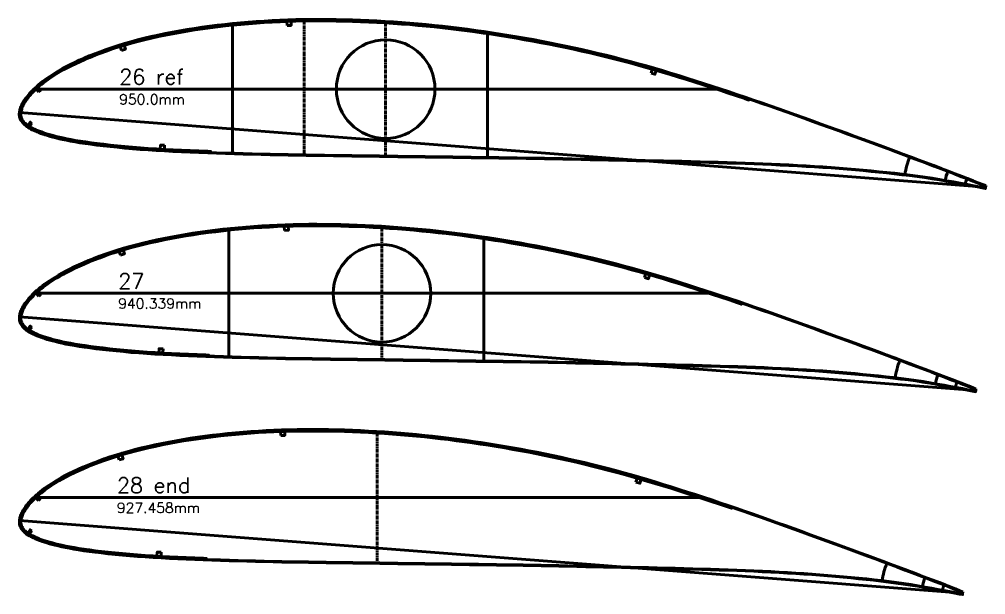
# Model space of a CAD drawing. Header units: metres. Extents: x -3 to 1074, y -15727 to -22.
# Drawn here: x -3 to 944, y -5795 to -5232 of the extents above; entities that cross this region are included whole.
import ezdxf
from ezdxf.enums import TextEntityAlignment as Align

# ---------------------------------------------------------------- set-up
doc = ezdxf.new("R2010")
doc.units = ezdxf.units.M
doc.linetypes.add('CENTER', pattern=[5.08, 3.175, -0.635, 0.635, -0.635])
for name, color, linetype, lineweight in [('FoilLayer', 7, 'Continuous', 50), ('StringerLayer', 7, 'Continuous', 50), ('SubLayer', 7, 'Continuous', 50), ('TextLayer', 7, 'Continuous', 50)]:
    doc.layers.add(name, color=color, linetype=linetype, lineweight=lineweight)
doc.styles.add('MSゴシック', font='romans')

msp = doc.modelspace()

# ---------------------------------------------------------------- linework, layer by layer
at = {"layer": 'FoilLayer'}
for points in [[(944.48, -5394.54), (941.65, -5393.39), (937.1, -5391.63), (932.18, -5389.68), (926.8, -5387.59), (920.94, -5385.35), (914.63, -5382.95), (907.96, -5380.39), (900.97, -5377.72), (893.78, -5374.98), (886.53, -5372.24), (879.21, -5369.54), (871.8, -5366.73), (864.29, -5363.89), (856.66, -5361.05), (848.9, -5358.18), (841.01, -5355.3), (832.97, -5352.35), (824.8, -5349.35), (816.54, -5346.34), (808.22, -5343.3), (799.87, -5340.25), (791.52, -5337.21), (783.17, -5334.18), (774.82, -5331.17), (766.48, -5328.17), (758.16, -5325.19), (749.86, -5322.23), (741.6, -5319.31), (733.36, -5316.41), (725.12, -5313.55), (716.9, -5310.71), (708.71, -5307.91), (700.53, -5305.14), (692.36, -5302.41), (684.2, -5299.71), (676.03, -5297.05), (667.87, -5294.42), (659.74, -5291.81), (651.65, -5289.25), (643.62, -5286.75), (635.64, -5284.31), (627.69, -5281.93), (619.76, -5279.61), (611.86, -5277.35), (603.96, -5275.14), (596.07, -5272.99), (588.19, -5270.9), (580.31, -5268.87), (572.43, -5266.9), (564.53, -5264.99), (556.62, -5263.13), (548.69, -5261.32), (540.75, -5259.56), (532.79, -5257.85), (524.83, -5256.2), (516.84, -5254.61), (508.84, -5253.06), (500.81, -5251.57), (492.76, -5250.12), (484.69, -5248.72), (476.61, -5247.37), (468.54, -5246.07), (460.46, -5244.82), (452.39, -5243.63), (444.32, -5242.49), (436.26, -5241.4), (428.2, -5240.37), (420.15, -5239.4), (412.1, -5238.48), (404.05, -5237.63), (396.01, -5236.82), (387.96, -5236.08), (379.92, -5235.4), (371.88, -5234.77), (363.83, -5234.21), (355.78, -5233.7), (347.73, -5233.24), (339.69, -5232.84), (331.65, -5232.51), (323.63, -5232.23), (315.62, -5232.01), (307.62, -5231.85), (299.64, -5231.74), (291.7, -5231.7), (283.8, -5231.71), (275.95, -5231.8), (268.15, -5231.96), (260.37, -5232.19), (252.61, -5232.5), (244.85, -5232.88), (237.11, -5233.33), (229.39, -5233.85), (221.69, -5234.44), (214.02, -5235.1), (206.39, -5235.83), (198.81, -5236.63), (191.27, -5237.5), (183.78, -5238.45), (176.35, -5239.47), (168.98, -5240.56), (161.67, -5241.73), (154.42, -5242.99), (147.21, -5244.32), (140.1, -5245.7), (133.11, -5247.14), (126.27, -5248.65), (119.56, -5250.23), (112.98, -5251.89), (106.53, -5253.63), (100.22, -5255.45), (94.04, -5257.34), (88.02, -5259.28), (82.16, -5261.29), (76.48, -5263.35), (70.99, -5265.45), (65.72, -5267.56), (60.69, -5269.68), (55.91, -5271.78), (51.41, -5273.87), (47.17, -5275.94), (43.2, -5277.98), (39.49, -5279.99), (36.03, -5281.95), (32.81, -5283.86), (29.82, -5285.72), (27.04, -5287.52), (24.47, -5289.27), (22.1, -5290.97), (19.9, -5292.63), (17.87, -5294.24), (15.98, -5295.8), (14.22, -5297.32), (12.59, -5298.8), (11.08, -5300.23), (9.68, -5301.62), (8.38, -5302.98), (7.18, -5304.31), (6.06, -5305.6), (5.02, -5306.86), (4.06, -5308.09), (3.17, -5309.3), (2.36, -5310.48), (1.59, -5311.63), (0.88, -5312.76), (0.25, -5313.87), (-0.31, -5314.97), (-0.83, -5316.04), (-1.3, -5317.1), (-1.71, -5318.14), (-2.04, -5319.17), (-2.32, -5320.19), (-2.54, -5321.19), (-2.72, -5322.17), (-2.83, -5323.14), (-2.89, -5324.1), (-2.89, -5325.07), (-2.81, -5326.05), (-2.63, -5327.03), (-2.38, -5328.02), (-2.04, -5328.99), (-1.61, -5329.96), (-1.1, -5330.91), (-0.51, -5331.83), (0.17, -5332.73), (0.93, -5333.61), (1.77, -5334.47), (2.68, -5335.3), (3.66, -5336.11), (4.72, -5336.9), (5.86, -5337.66), (7.08, -5338.4), (8.39, -5339.12), (9.78, -5339.83), (11.26, -5340.54), (12.84, -5341.24), (14.51, -5341.95), (16.3, -5342.66), (18.2, -5343.38), (20.24, -5344.11), (22.42, -5344.83), (24.77, -5345.55), (27.29, -5346.28), (30.02, -5347.03), (32.96, -5347.79), (36.14, -5348.57), (39.57, -5349.35), (43.3, -5350.14), (47.35, -5350.92), (51.75, -5351.69), (56.53, -5352.47), (61.69, -5353.26), (67.25, -5354.05), (73.18, -5354.83), (79.49, -5355.58), (86.17, -5356.31), (93.19, -5357.01), (100.49, -5357.71), (107.99, -5358.38), (115.65, -5359.01), (123.44, -5359.58), (131.37, -5360.08), (139.47, -5360.54), (147.71, -5360.97), (156.08, -5361.37), (164.55, -5361.74), (173.13, -5362.09), (181.79, -5362.42), (190.49, -5362.75), (199.2, -5363.06), (207.91, -5363.35), (216.63, -5363.6), (225.4, -5363.83), (234.21, -5364.05), (243.04, -5364.26), (251.85, -5364.46), (260.66, -5364.64), (269.49, -5364.79), (278.35, -5364.92), (287.26, -5365.04), (296.19, -5365.18), (305.13, -5365.32), (314.09, -5365.45), (323.07, -5365.57), (332.07, -5365.69), (341.08, -5365.81), (350.09, -5365.94), (359.1, -5366.07), (368.11, -5366.2), (377.11, -5366.33), (386.12, -5366.45), (395.13, -5366.57), (404.13, -5366.69), (413.14, -5366.81), (422.16, -5366.94), (431.17, -5367.07), (440.17, -5367.19), (449.18, -5367.31), (458.19, -5367.42), (467.18, -5367.54), (476.17, -5367.66), (485.15, -5367.79), (494.12, -5367.93), (503.1, -5368.08), (512.06, -5368.23), (521.01, -5368.39), (529.95, -5368.56), (538.9, -5368.74), (547.87, -5368.94), (556.85, -5369.14), (565.84, -5369.34), (574.83, -5369.53), (583.82, -5369.72), (592.81, -5369.92), (601.79, -5370.12), (610.77, -5370.33), (619.76, -5370.54), (628.73, -5370.75), (637.68, -5370.96), (646.61, -5371.17), (655.52, -5371.4), (664.44, -5371.65), (673.36, -5371.91), (682.28, -5372.16), (691.15, -5372.42), (699.95, -5372.69), (708.69, -5372.98), (717.4, -5373.29), (726.07, -5373.62), (734.65, -5373.96), (743.14, -5374.34), (751.58, -5374.77), (760.01, -5375.24), (768.4, -5375.72), (776.72, -5376.2), (784.88, -5376.68), (792.87, -5377.24), (800.84, -5377.89), (808.81, -5378.54), (816.7, -5379.17), (824.47, -5379.86), (832.22, -5380.63), (839.94, -5381.4), (847.58, -5382.12), (855.11, -5382.9), (862.59, -5383.8), (870.13, -5384.77), (877.63, -5385.73), (884.92, -5386.7), (892.07, -5387.81), (899.17, -5388.99), (906.14, -5390.18), (912.88, -5391.35), (919.29, -5392.52), (925.35, -5393.67), (931.04, -5394.74), (936.32, -5395.77), (941.19, -5396.75), (944.2, -5397.38)], [(944.31, -5394.96), (941.49, -5393.81), (936.94, -5392.05), (932.02, -5390.1), (926.64, -5388.01), (920.78, -5385.77), (914.47, -5383.37), (907.8, -5380.81), (900.81, -5378.14), (893.63, -5375.4), (886.37, -5372.66), (879.05, -5369.96), (871.64, -5367.16), (864.13, -5364.31), (856.5, -5361.47), (848.74, -5358.6), (840.85, -5355.72), (832.81, -5352.77), (824.64, -5349.78), (816.38, -5346.76), (808.06, -5343.72), (799.72, -5340.68), (791.37, -5337.63), (783.02, -5334.61), (774.67, -5331.59), (766.33, -5328.6), (758.01, -5325.61), (749.71, -5322.65), (741.45, -5319.73), (733.21, -5316.84), (724.97, -5313.97), (716.76, -5311.14), (712.69, -5309.75), (712.35, -5310.74), (708.23, -5309.33), (700.05, -5306.56), (691.89, -5303.83), (683.73, -5301.14), (675.57, -5298.48), (667.42, -5295.84), (659.28, -5293.24), (651.2, -5290.68), (643.18, -5288.18), (635.2, -5285.74), (627.27, -5283.37), (619.35, -5281.05), (611.45, -5278.79), (603.56, -5276.59), (595.68, -5274.44), (587.81, -5272.36), (579.95, -5270.33), (572.07, -5268.36), (564.19, -5266.45), (556.29, -5264.59), (548.37, -5262.78), (540.43, -5261.03), (532.49, -5259.32), (524.53, -5257.67), (516.56, -5256.08), (508.57, -5254.54), (500.55, -5253.05), (492.5, -5251.6), (484.44, -5250.2), (476.38, -5248.85), (468.31, -5247.55), (460.24, -5246.31), (452.18, -5245.11), (444.12, -5243.97), (436.07, -5242.89), (428.02, -5241.86), (419.98, -5240.89), (411.94, -5239.98), (403.9, -5239.12), (395.87, -5238.32), (387.84, -5237.58), (379.81, -5236.89), (371.78, -5236.27), (363.74, -5235.7), (355.69, -5235.19), (347.66, -5234.74), (339.62, -5234.34), (331.6, -5234), (323.59, -5233.73), (315.59, -5233.51), (307.6, -5233.35), (299.63, -5233.24), (291.7, -5233.2), (283.82, -5233.21), (275.98, -5233.3), (268.2, -5233.45), (260.43, -5233.69), (252.68, -5234), (244.93, -5234.38), (237.21, -5234.83), (229.5, -5235.35), (221.82, -5235.94), (214.17, -5236.59), (206.55, -5237.32), (198.98, -5238.12), (191.46, -5238.99), (183.99, -5239.94), (176.57, -5240.95), (169.21, -5242.04), (161.93, -5243.21), (154.69, -5244.47), (147.5, -5245.79), (140.4, -5247.17), (133.44, -5248.61), (126.61, -5250.11), (119.92, -5251.69), (113.37, -5253.34), (106.95, -5255.07), (100.66, -5256.88), (94.5, -5258.76), (88.5, -5260.7), (82.67, -5262.7), (77.01, -5264.75), (71.55, -5266.84), (66.3, -5268.94), (61.29, -5271.05), (56.54, -5273.14), (52.06, -5275.22), (47.86, -5277.27), (43.92, -5279.3), (40.23, -5281.29), (36.79, -5283.24), (33.6, -5285.14), (30.63, -5286.97), (27.89, -5288.76), (25.35, -5290.49), (23, -5292.17), (20.83, -5293.8), (18.82, -5295.39), (16.96, -5296.94), (15.23, -5298.43), (13.63, -5299.89), (12.14, -5301.29), (10.76, -5302.66), (9.49, -5303.99), (8.31, -5305.29), (7.22, -5306.55), (6.2, -5307.78), (5.27, -5308.98), (4.41, -5310.15), (3.61, -5311.31), (2.86, -5312.43), (2.19, -5313.5), (1.59, -5314.55), (1.04, -5315.62), (0.54, -5316.66), (0.09, -5317.64), (-0.28, -5318.6), (-0.59, -5319.56), (-0.85, -5320.52), (-1.07, -5321.45), (-1.23, -5322.35), (-1.34, -5323.26), (-1.39, -5324.09), (-1.4, -5324.94), (-1.33, -5325.79), (-1.18, -5326.65), (-0.96, -5327.52), (-0.66, -5328.39), (-0.29, -5329.25), (0.16, -5330.09), (0.69, -5330.93), (1.31, -5331.75), (2.01, -5332.56), (2.78, -5333.36), (3.63, -5334.14), (4.55, -5334.91), (5.55, -5335.65), (6.64, -5336.38), (7.81, -5337.09), (9.07, -5337.79), (10.43, -5338.48), (11.88, -5339.17), (13.42, -5339.86), (15.07, -5340.56), (16.83, -5341.26), (18.7, -5341.97), (20.71, -5342.68), (22.86, -5343.39), (25.18, -5344.11), (27.69, -5344.83), (30.39, -5345.57), (33.31, -5346.33), (36.47, -5347.1), (39.88, -5347.88), (43.59, -5348.66), (47.61, -5349.44), (51.99, -5350.21), (56.75, -5350.99), (61.91, -5351.78), (67.44, -5352.56), (73.36, -5353.34), (79.65, -5354.09), (86.32, -5354.81), (93.33, -5355.52), (100.62, -5356.21), (108.12, -5356.88), (115.76, -5357.51), (123.53, -5358.08), (131.45, -5358.59), (139.54, -5359.05), (147.79, -5359.47), (156.14, -5359.88), (164.61, -5360.24), (173.19, -5360.59), (181.85, -5360.93), (184.75, -5361.03), (184.71, -5362.08), (190.51, -5362.3), (199.22, -5362.61), (207.92, -5362.9), (216.64, -5363.15), (225.41, -5363.38), (234.22, -5363.6), (243.05, -5363.81), (251.86, -5364.01), (260.67, -5364.19), (269.49, -5364.34), (278.36, -5364.47), (287.27, -5364.6), (296.19, -5364.73), (305.14, -5364.87), (314.1, -5365), (323.08, -5365.12), (332.08, -5365.24), (341.09, -5365.36), (350.09, -5365.49), (359.11, -5365.62), (368.12, -5365.75), (377.12, -5365.88), (386.12, -5366), (395.13, -5366.12), (404.14, -5366.24), (413.15, -5366.36), (422.16, -5366.49), (431.17, -5366.62), (440.18, -5366.74), (449.18, -5366.86), (458.19, -5366.97), (467.19, -5367.09), (476.17, -5367.21), (485.15, -5367.34), (494.13, -5367.48), (503.1, -5367.63), (512.07, -5367.78), (521.02, -5367.94), (529.96, -5368.11), (538.91, -5368.29), (547.88, -5368.49), (556.86, -5368.69), (565.85, -5368.89), (574.84, -5369.08), (583.83, -5369.27), (592.82, -5369.47), (601.8, -5369.67), (610.78, -5369.88), (619.77, -5370.09), (628.74, -5370.3), (637.69, -5370.51), (646.62, -5370.72), (655.53, -5370.95), (664.45, -5371.2), (673.38, -5371.46), (682.29, -5371.71), (691.16, -5371.97), (699.97, -5372.24), (708.71, -5372.53), (717.42, -5372.84), (726.08, -5373.17), (734.67, -5373.51), (743.16, -5373.89), (751.6, -5374.32), (760.03, -5374.79), (768.43, -5375.27), (776.75, -5375.75), (784.91, -5376.23), (792.91, -5376.79), (800.88, -5377.44), (808.85, -5378.09), (816.74, -5378.72), (824.52, -5379.41), (832.26, -5380.18), (839.98, -5380.95), (847.63, -5381.68), (855.16, -5382.45), (862.65, -5383.35), (870.19, -5384.32), (877.69, -5385.28), (884.99, -5386.26), (892.14, -5387.36), (899.25, -5388.54), (906.22, -5389.74), (912.96, -5390.91), (919.37, -5392.08), (925.44, -5393.23), (931.13, -5394.3), (936.41, -5395.33), (941.28, -5396.31), (944.29, -5396.94)], [(934.88, -5593.58), (932.07, -5592.44), (927.57, -5590.7), (922.7, -5588.77), (917.38, -5586.7), (911.57, -5584.48), (905.33, -5582.1), (898.72, -5579.57), (891.81, -5576.93), (884.7, -5574.22), (877.51, -5571.51), (870.27, -5568.83), (862.93, -5566.06), (855.5, -5563.24), (847.94, -5560.43), (840.26, -5557.59), (832.46, -5554.73), (824.5, -5551.81), (816.41, -5548.85), (808.23, -5545.86), (800, -5542.86), (791.74, -5539.84), (783.47, -5536.83), (775.21, -5533.84), (766.94, -5530.85), (758.69, -5527.89), (750.45, -5524.93), (742.24, -5522), (734.06, -5519.11), (725.9, -5516.25), (717.75, -5513.41), (709.61, -5510.6), (701.5, -5507.83), (693.4, -5505.09), (685.32, -5502.39), (677.24, -5499.72), (669.16, -5497.08), (661.08, -5494.47), (653.03, -5491.89), (645.02, -5489.36), (637.07, -5486.88), (629.17, -5484.46), (621.3, -5482.11), (613.46, -5479.81), (605.63, -5477.58), (597.81, -5475.39), (590, -5473.27), (582.2, -5471.2), (574.41, -5469.19), (566.61, -5467.24), (558.79, -5465.34), (550.96, -5463.5), (543.11, -5461.71), (535.25, -5459.97), (527.37, -5458.28), (519.49, -5456.65), (511.59, -5455.07), (503.66, -5453.54), (495.72, -5452.06), (487.75, -5450.63), (479.76, -5449.25), (471.77, -5447.91), (463.77, -5446.62), (455.78, -5445.38), (447.79, -5444.2), (439.8, -5443.07), (431.82, -5442), (423.85, -5440.98), (415.88, -5440.02), (407.91, -5439.11), (399.94, -5438.26), (391.98, -5437.47), (384.02, -5436.73), (376.06, -5436.05), (368.1, -5435.44), (360.13, -5434.88), (352.16, -5434.37), (344.19, -5433.92), (336.23, -5433.53), (328.28, -5433.19), (320.34, -5432.92), (312.41, -5432.7), (304.49, -5432.54), (296.59, -5432.44), (288.73, -5432.39), (280.91, -5432.41), (273.15, -5432.49), (265.42, -5432.65), (257.73, -5432.88), (250.04, -5433.19), (242.36, -5433.57), (234.69, -5434.01), (227.05, -5434.52), (219.43, -5435.11), (211.85, -5435.76), (204.3, -5436.48), (196.79, -5437.28), (189.33, -5438.14), (181.91, -5439.08), (174.56, -5440.08), (167.26, -5441.17), (160.03, -5442.33), (152.85, -5443.57), (145.72, -5444.88), (138.68, -5446.25), (131.76, -5447.68), (124.98, -5449.17), (118.34, -5450.74), (111.83, -5452.38), (105.45, -5454.1), (99.2, -5455.9), (93.09, -5457.77), (87.12, -5459.7), (81.32, -5461.69), (75.7, -5463.72), (70.27, -5465.8), (65.05, -5467.89), (60.07, -5469.98), (55.34, -5472.07), (50.88, -5474.13), (46.69, -5476.18), (42.76, -5478.2), (39.09, -5480.19), (35.66, -5482.13), (32.47, -5484.03), (29.51, -5485.86), (26.77, -5487.64), (24.23, -5489.38), (21.87, -5491.06), (19.7, -5492.7), (17.68, -5494.3), (15.81, -5495.85), (14.08, -5497.35), (12.47, -5498.81), (10.97, -5500.23), (9.58, -5501.61), (8.3, -5502.95), (7.1, -5504.26), (6, -5505.54), (4.97, -5506.79), (4.02, -5508.01), (3.14, -5509.21), (2.33, -5510.38), (1.58, -5511.51), (0.88, -5512.63), (0.25, -5513.73), (-0.31, -5514.82), (-0.82, -5515.88), (-1.29, -5516.92), (-1.69, -5517.95), (-2.02, -5518.98), (-2.29, -5519.98), (-2.52, -5520.97), (-2.69, -5521.95), (-2.8, -5522.9), (-2.86, -5523.85), (-2.86, -5524.81), (-2.78, -5525.79), (-2.61, -5526.76), (-2.35, -5527.73), (-2.01, -5528.7), (-1.6, -5529.65), (-1.09, -5530.59), (-0.5, -5531.51), (0.17, -5532.4), (0.92, -5533.27), (1.75, -5534.12), (2.65, -5534.94), (3.62, -5535.74), (4.67, -5536.52), (5.8, -5537.28), (7.01, -5538.01), (8.31, -5538.73), (9.68, -5539.43), (11.15, -5540.13), (12.71, -5540.82), (14.37, -5541.52), (16.13, -5542.23), (18.02, -5542.94), (20.03, -5543.66), (22.19, -5544.37), (24.52, -5545.09), (27.02, -5545.81), (29.71, -5546.55), (32.62, -5547.3), (35.77, -5548.07), (39.17, -5548.85), (42.86, -5549.63), (46.87, -5550.4), (51.22, -5551.16), (55.95, -5551.94), (61.07, -5552.72), (66.56, -5553.5), (72.44, -5554.27), (78.68, -5555.01), (85.29, -5555.73), (92.24, -5556.43), (99.47, -5557.12), (106.9, -5557.78), (114.48, -5558.41), (122.18, -5558.97), (130.03, -5559.47), (138.05, -5559.93), (146.21, -5560.35), (154.49, -5560.75), (162.88, -5561.12), (171.37, -5561.46), (179.94, -5561.79), (188.56, -5562.11), (197.18, -5562.42), (205.79, -5562.7), (214.43, -5562.95), (223.11, -5563.18), (231.83, -5563.4), (240.56, -5563.61), (249.29, -5563.8), (258.01, -5563.98), (266.75, -5564.13), (275.52, -5564.26), (284.34, -5564.38), (293.18, -5564.51), (302.03, -5564.65), (310.9, -5564.78), (319.79, -5564.9), (328.69, -5565.02), (337.61, -5565.14), (346.53, -5565.27), (355.45, -5565.4), (364.37, -5565.53), (373.28, -5565.66), (382.19, -5565.78), (391.11, -5565.89), (400.02, -5566.01), (408.94, -5566.13), (417.86, -5566.26), (426.78, -5566.39), (435.7, -5566.51), (444.61, -5566.62), (453.53, -5566.74), (462.43, -5566.85), (471.32, -5566.97), (480.21, -5567.1), (489.1, -5567.24), (497.98, -5567.38), (506.85, -5567.53), (515.71, -5567.69), (524.56, -5567.86), (533.42, -5568.04), (542.29, -5568.24), (551.19, -5568.44), (560.09, -5568.63), (568.99, -5568.82), (577.89, -5569.01), (586.78, -5569.21), (595.67, -5569.41), (604.56, -5569.62), (613.45, -5569.83), (622.33, -5570.03), (631.19, -5570.23), (640.03, -5570.45), (648.86, -5570.68), (657.68, -5570.92), (666.52, -5571.17), (675.34, -5571.43), (684.12, -5571.68), (692.83, -5571.95), (701.49, -5572.23), (710.1, -5572.55), (718.68, -5572.87), (727.18, -5573.21), (735.58, -5573.58), (743.94, -5574.01), (752.28, -5574.47), (760.59, -5574.95), (768.82, -5575.42), (776.9, -5575.9), (784.81, -5576.45), (792.7, -5577.1), (800.59, -5577.74), (808.39, -5578.37), (816.09, -5579.05), (823.75, -5579.81), (831.4, -5580.57), (838.96, -5581.29), (846.41, -5582.05), (853.82, -5582.94), (861.28, -5583.9), (868.7, -5584.86), (875.93, -5585.82), (883, -5586.92), (890.03, -5588.08), (896.93, -5589.27), (903.6, -5590.42), (909.94, -5591.58), (915.94, -5592.72), (921.57, -5593.78), (926.8, -5594.8), (931.62, -5595.76), (934.59, -5596.39)], [(934.71, -5594), (931.91, -5592.86), (927.41, -5591.11), (922.54, -5589.19), (917.22, -5587.12), (911.41, -5584.9), (905.17, -5582.52), (898.56, -5579.99), (891.65, -5577.35), (884.54, -5574.64), (877.35, -5571.93), (870.11, -5569.25), (862.77, -5566.48), (855.34, -5563.66), (847.79, -5560.85), (840.11, -5558.01), (832.3, -5555.16), (824.34, -5552.24), (816.26, -5549.28), (808.08, -5546.29), (799.84, -5543.28), (791.58, -5540.27), (783.32, -5537.26), (775.05, -5534.26), (766.79, -5531.28), (758.54, -5528.31), (750.3, -5525.36), (742.09, -5522.43), (733.91, -5519.53), (725.75, -5516.67), (717.6, -5513.84), (709.47, -5511.03), (705.44, -5509.65), (705.1, -5510.65), (701.02, -5509.25), (692.93, -5506.51), (684.85, -5503.81), (676.77, -5501.14), (668.7, -5498.51), (660.62, -5495.9), (652.57, -5493.32), (644.57, -5490.79), (636.63, -5488.32), (628.74, -5485.9), (620.88, -5483.55), (613.05, -5481.26), (605.23, -5479.02), (597.42, -5476.84), (589.62, -5474.72), (581.83, -5472.65), (574.04, -5470.65), (566.25, -5468.7), (558.45, -5466.8), (550.62, -5464.96), (542.79, -5463.18), (534.93, -5461.44), (527.07, -5459.75), (519.19, -5458.12), (511.3, -5456.54), (503.39, -5455.02), (495.45, -5453.54), (487.49, -5452.11), (479.51, -5450.73), (471.53, -5449.39), (463.54, -5448.1), (455.56, -5446.87), (447.58, -5445.69), (439.6, -5444.56), (431.63, -5443.49), (423.67, -5442.47), (415.71, -5441.51), (407.75, -5440.6), (399.79, -5439.75), (391.84, -5438.96), (383.89, -5438.23), (375.94, -5437.55), (367.99, -5436.93), (360.04, -5436.37), (352.08, -5435.87), (344.12, -5435.42), (336.17, -5435.03), (328.23, -5434.69), (320.3, -5434.41), (312.38, -5434.2), (304.47, -5434.04), (296.58, -5433.94), (288.73, -5433.89), (280.93, -5433.91), (273.18, -5433.99), (265.47, -5434.15), (257.79, -5434.38), (250.11, -5434.69), (242.44, -5435.06), (234.79, -5435.51), (227.17, -5436.02), (219.56, -5436.6), (211.99, -5437.25), (204.45, -5437.97), (196.96, -5438.77), (189.51, -5439.63), (182.12, -5440.56), (174.78, -5441.57), (167.5, -5442.65), (160.28, -5443.8), (153.12, -5445.05), (146, -5446.36), (138.98, -5447.72), (132.08, -5449.14), (125.33, -5450.63), (118.71, -5452.19), (112.22, -5453.83), (105.87, -5455.55), (99.64, -5457.34), (93.55, -5459.2), (87.61, -5461.12), (81.83, -5463.1), (76.24, -5465.12), (70.83, -5467.19), (65.63, -5469.27), (60.68, -5471.36), (55.97, -5473.43), (51.54, -5475.48), (47.38, -5477.52), (43.48, -5479.52), (39.83, -5481.5), (36.43, -5483.42), (33.26, -5485.3), (30.33, -5487.12), (27.61, -5488.88), (25.1, -5490.59), (22.78, -5492.26), (20.63, -5493.88), (18.64, -5495.45), (16.8, -5496.98), (15.08, -5498.46), (13.5, -5499.9), (12.03, -5501.29), (10.67, -5502.64), (9.41, -5503.96), (8.24, -5505.24), (7.16, -5506.5), (6.15, -5507.71), (5.23, -5508.9), (4.37, -5510.06), (3.58, -5511.2), (2.85, -5512.31), (2.18, -5513.37), (1.58, -5514.41), (1.04, -5515.46), (0.55, -5516.5), (0.11, -5517.47), (-0.26, -5518.41), (-0.57, -5519.37), (-0.83, -5520.32), (-1.04, -5521.23), (-1.2, -5522.13), (-1.31, -5523.02), (-1.36, -5523.85), (-1.37, -5524.69), (-1.3, -5525.53), (-1.15, -5526.38), (-0.93, -5527.24), (-0.64, -5528.09), (-0.27, -5528.94), (0.17, -5529.78), (0.69, -5530.6), (1.31, -5531.42), (2, -5532.22), (2.76, -5533.01), (3.6, -5533.78), (4.52, -5534.54), (5.51, -5535.28), (6.58, -5536), (7.74, -5536.7), (8.99, -5537.39), (10.33, -5538.07), (11.76, -5538.76), (13.29, -5539.44), (14.92, -5540.13), (16.66, -5540.83), (18.52, -5541.53), (20.5, -5542.23), (22.63, -5542.94), (24.93, -5543.65), (27.41, -5544.36), (30.09, -5545.1), (32.98, -5545.85), (36.1, -5546.61), (39.48, -5547.38), (43.15, -5548.15), (47.13, -5548.92), (51.46, -5549.68), (56.18, -5550.45), (61.28, -5551.23), (66.76, -5552.01), (72.61, -5552.78), (78.85, -5553.52), (85.45, -5554.24), (92.38, -5554.94), (99.6, -5555.63), (107.02, -5556.29), (114.59, -5556.91), (122.28, -5557.47), (130.12, -5557.98), (138.13, -5558.43), (146.28, -5558.85), (154.56, -5559.25), (162.94, -5559.62), (171.43, -5559.96), (180, -5560.29), (182.87, -5560.4), (182.84, -5561.45), (188.57, -5561.66), (197.19, -5561.97), (205.8, -5562.25), (214.44, -5562.5), (223.12, -5562.73), (231.84, -5562.95), (240.57, -5563.16), (249.3, -5563.35), (258.02, -5563.53), (266.75, -5563.68), (275.53, -5563.81), (284.35, -5563.93), (293.18, -5564.06), (302.04, -5564.2), (310.9, -5564.33), (319.79, -5564.45), (328.7, -5564.57), (337.62, -5564.69), (346.53, -5564.82), (355.45, -5564.95), (364.37, -5565.08), (373.28, -5565.21), (382.19, -5565.33), (391.11, -5565.44), (400.03, -5565.56), (408.95, -5565.68), (417.87, -5565.81), (426.79, -5565.94), (435.7, -5566.06), (444.62, -5566.17), (453.53, -5566.29), (462.44, -5566.4), (471.33, -5566.52), (480.22, -5566.65), (489.1, -5566.79), (497.99, -5566.93), (506.86, -5567.08), (515.72, -5567.24), (524.57, -5567.41), (533.43, -5567.59), (542.3, -5567.79), (551.2, -5567.99), (560.1, -5568.18), (569, -5568.37), (577.9, -5568.56), (586.79, -5568.76), (595.68, -5568.96), (604.57, -5569.17), (613.46, -5569.38), (622.34, -5569.58), (631.2, -5569.78), (640.04, -5570), (648.87, -5570.23), (657.69, -5570.47), (666.53, -5570.72), (675.35, -5570.98), (684.13, -5571.23), (692.85, -5571.5), (701.5, -5571.78), (710.12, -5572.1), (718.7, -5572.42), (727.2, -5572.76), (735.6, -5573.14), (743.96, -5573.56), (752.3, -5574.02), (760.61, -5574.5), (768.85, -5574.97), (776.93, -5575.45), (784.84, -5576.01), (792.73, -5576.65), (800.62, -5577.3), (808.43, -5577.92), (816.13, -5578.6), (823.8, -5579.36), (831.44, -5580.13), (839.01, -5580.84), (846.46, -5581.61), (853.88, -5582.5), (861.34, -5583.46), (868.76, -5584.41), (875.99, -5585.38), (883.07, -5586.47), (890.1, -5587.64), (897, -5588.82), (903.68, -5589.98), (910.02, -5591.14), (916.03, -5592.27), (921.66, -5593.34), (926.89, -5594.36), (931.71, -5595.32), (934.69, -5595.95)], [(922.07, -5792.3), (919.3, -5791.17), (914.87, -5789.45), (910.06, -5787.55), (904.81, -5785.51), (899.09, -5783.33), (892.93, -5780.98), (886.41, -5778.48), (879.59, -5775.88), (872.58, -5773.2), (865.49, -5770.53), (858.35, -5767.89), (851.11, -5765.15), (843.78, -5762.37), (836.33, -5759.6), (828.75, -5756.8), (821.05, -5753.98), (813.2, -5751.1), (805.23, -5748.18), (797.16, -5745.24), (789.04, -5742.27), (780.89, -5739.3), (772.74, -5736.33), (764.59, -5733.37), (756.44, -5730.43), (748.29, -5727.5), (740.17, -5724.59), (732.07, -5721.7), (724, -5718.85), (715.95, -5716.02), (707.91, -5713.23), (699.89, -5710.46), (691.89, -5707.72), (683.9, -5705.02), (675.93, -5702.35), (667.96, -5699.72), (659.99, -5697.12), (652.03, -5694.55), (644.08, -5692.01), (636.18, -5689.51), (628.35, -5687.06), (620.55, -5684.68), (612.79, -5682.35), (605.06, -5680.09), (597.34, -5677.88), (589.62, -5675.73), (581.92, -5673.63), (574.23, -5671.59), (566.54, -5669.61), (558.84, -5667.69), (551.14, -5665.82), (543.41, -5664), (535.67, -5662.24), (527.92, -5660.52), (520.15, -5658.85), (512.37, -5657.24), (504.58, -5655.68), (496.77, -5654.18), (488.93, -5652.72), (481.06, -5651.31), (473.19, -5649.94), (465.3, -5648.62), (457.42, -5647.35), (449.53, -5646.13), (441.65, -5644.97), (433.78, -5643.85), (425.91, -5642.79), (418.04, -5641.79), (410.18, -5640.84), (402.32, -5639.94), (394.46, -5639.11), (386.61, -5638.32), (378.76, -5637.6), (370.91, -5636.93), (363.06, -5636.32), (355.2, -5635.77), (347.34, -5635.27), (339.48, -5634.83), (331.63, -5634.44), (323.78, -5634.11), (315.95, -5633.83), (308.13, -5633.62), (300.32, -5633.46), (292.53, -5633.36), (284.77, -5633.32), (277.07, -5633.33), (269.41, -5633.42), (261.79, -5633.57), (254.2, -5633.8), (246.61, -5634.1), (239.04, -5634.48), (231.48, -5634.91), (223.94, -5635.42), (216.43, -5636), (208.95, -5636.64), (201.5, -5637.35), (194.09, -5638.13), (186.73, -5638.99), (179.42, -5639.91), (172.16, -5640.9), (164.97, -5641.97), (157.83, -5643.12), (150.75, -5644.34), (143.72, -5645.64), (136.78, -5646.99), (129.96, -5648.4), (123.27, -5649.87), (116.72, -5651.41), (110.3, -5653.03), (104.01, -5654.73), (97.84, -5656.51), (91.81, -5658.35), (85.93, -5660.25), (80.21, -5662.21), (74.66, -5664.22), (69.31, -5666.27), (64.16, -5668.33), (59.25, -5670.39), (54.59, -5672.45), (50.19, -5674.49), (46.05, -5676.51), (42.18, -5678.5), (38.55, -5680.46), (35.17, -5682.38), (32.03, -5684.24), (29.11, -5686.06), (26.4, -5687.81), (23.89, -5689.52), (21.57, -5691.18), (19.43, -5692.8), (17.44, -5694.38), (15.6, -5695.9), (13.88, -5697.39), (12.29, -5698.83), (10.82, -5700.22), (9.45, -5701.59), (8.18, -5702.91), (7.01, -5704.21), (5.92, -5705.47), (4.9, -5706.7), (3.96, -5707.9), (3.1, -5709.08), (2.3, -5710.23), (1.55, -5711.36), (0.86, -5712.45), (0.24, -5713.54), (-0.3, -5714.61), (-0.81, -5715.66), (-1.27, -5716.69), (-1.67, -5717.71), (-1.99, -5718.72), (-2.26, -5719.71), (-2.48, -5720.69), (-2.65, -5721.65), (-2.77, -5722.59), (-2.83, -5723.53), (-2.82, -5724.47), (-2.74, -5725.43), (-2.57, -5726.39), (-2.32, -5727.35), (-1.99, -5728.3), (-1.57, -5729.25), (-1.08, -5730.17), (-0.5, -5731.08), (0.17, -5731.96), (0.91, -5732.81), (1.73, -5733.65), (2.61, -5734.46), (3.57, -5735.26), (4.61, -5736.02), (5.72, -5736.77), (6.92, -5737.49), (8.19, -5738.2), (9.55, -5738.89), (11, -5739.58), (12.53, -5740.26), (14.17, -5740.96), (15.91, -5741.65), (17.77, -5742.36), (19.76, -5743.06), (21.89, -5743.76), (24.18, -5744.47), (26.65, -5745.18), (29.3, -5745.91), (32.17, -5746.65), (35.28, -5747.41), (38.64, -5748.18), (42.28, -5748.95), (46.23, -5749.71), (50.52, -5750.46), (55.19, -5751.22), (60.23, -5752), (65.65, -5752.77), (71.44, -5753.53), (77.61, -5754.26), (84.13, -5754.97), (90.98, -5755.66), (98.1, -5756.34), (105.43, -5756.99), (112.91, -5757.61), (120.51, -5758.16), (128.25, -5758.66), (136.16, -5759.11), (144.21, -5759.53), (152.37, -5759.92), (160.65, -5760.28), (169.02, -5760.62), (177.48, -5760.94), (185.97, -5761.26), (194.47, -5761.57), (202.97, -5761.84), (211.49, -5762.09), (220.05, -5762.32), (228.65, -5762.53), (237.27, -5762.74), (245.88, -5762.93), (254.48, -5763.1), (263.09, -5763.25), (271.75, -5763.38), (280.44, -5763.5), (289.16, -5763.63), (297.89, -5763.77), (306.64, -5763.89), (315.4, -5764.01), (324.19, -5764.13), (332.99, -5764.25), (341.78, -5764.37), (350.58, -5764.5), (359.38, -5764.63), (368.17, -5764.76), (376.95, -5764.87), (385.75, -5764.99), (394.54, -5765.1), (403.34, -5765.23), (412.14, -5765.35), (420.94, -5765.48), (429.73, -5765.6), (438.52, -5765.71), (447.31, -5765.82), (456.1, -5765.94), (464.87, -5766.05), (473.63, -5766.18), (482.4, -5766.32), (491.16, -5766.46), (499.91, -5766.61), (508.65, -5766.76), (517.38, -5766.93), (526.11, -5767.11), (534.87, -5767.3), (543.64, -5767.5), (552.41, -5767.69), (561.19, -5767.88), (569.97, -5768.07), (578.74, -5768.26), (587.51, -5768.46), (596.28, -5768.66), (605.05, -5768.87), (613.81, -5769.07), (622.55, -5769.27), (631.26, -5769.48), (639.97, -5769.71), (648.67, -5769.95), (657.39, -5770.2), (666.09, -5770.45), (674.75, -5770.7), (683.34, -5770.96), (691.88, -5771.24), (700.38, -5771.55), (708.84, -5771.87), (717.21, -5772.21), (725.5, -5772.58), (733.75, -5772.99), (741.97, -5773.45), (750.17, -5773.93), (758.29, -5774.39), (766.25, -5774.86), (774.06, -5775.41), (781.84, -5776.04), (789.62, -5776.68), (797.32, -5777.29), (804.91, -5777.96), (812.47, -5778.72), (820.01, -5779.47), (827.47, -5780.18), (834.82, -5780.93), (842.13, -5781.81), (849.48, -5782.75), (856.8, -5783.69), (863.93, -5784.64), (870.9, -5785.72), (877.84, -5786.88), (884.64, -5788.04), (891.22, -5789.19), (897.48, -5790.32), (903.4, -5791.45), (908.95, -5792.49), (914.11, -5793.5), (918.85, -5794.45), (921.79, -5795.07)], [(921.9, -5792.72), (919.14, -5791.59), (914.7, -5789.87), (909.9, -5787.97), (904.65, -5785.93), (898.93, -5783.75), (892.77, -5781.4), (886.25, -5778.9), (879.43, -5776.3), (872.42, -5773.62), (865.33, -5770.95), (858.19, -5768.31), (850.95, -5765.57), (843.62, -5762.79), (836.17, -5760.02), (828.6, -5757.22), (820.9, -5754.41), (813.05, -5751.53), (805.07, -5748.61), (797.01, -5745.66), (788.89, -5742.69), (780.74, -5739.72), (772.58, -5736.75), (764.43, -5733.8), (756.29, -5730.85), (748.14, -5727.93), (740.02, -5725.02), (731.92, -5722.13), (723.85, -5719.27), (715.81, -5716.45), (707.77, -5713.65), (699.75, -5710.88), (695.78, -5709.53), (695.44, -5710.52), (691.41, -5709.14), (683.43, -5706.44), (675.46, -5703.78), (667.5, -5701.15), (659.53, -5698.55), (651.57, -5695.98), (643.63, -5693.44), (635.74, -5690.94), (627.91, -5688.5), (620.12, -5686.11), (612.37, -5683.79), (604.65, -5681.53), (596.93, -5679.33), (589.23, -5677.18), (581.54, -5675.08), (573.85, -5673.05), (566.18, -5671.07), (558.49, -5669.15), (550.79, -5667.28), (543.08, -5665.46), (535.35, -5663.7), (527.6, -5661.99), (519.84, -5660.32), (512.08, -5658.71), (504.3, -5657.16), (496.49, -5655.65), (488.66, -5654.2), (480.81, -5652.79), (472.94, -5651.42), (465.07, -5650.1), (457.19, -5648.83), (449.31, -5647.62), (441.44, -5646.45), (433.58, -5645.34), (425.72, -5644.28), (417.86, -5643.28), (410.01, -5642.33), (402.16, -5641.44), (394.32, -5640.6), (386.47, -5639.82), (378.63, -5639.09), (370.79, -5638.43), (362.95, -5637.82), (355.1, -5637.26), (347.25, -5636.77), (339.4, -5636.32), (331.56, -5635.94), (323.73, -5635.61), (315.91, -5635.33), (308.1, -5635.12), (300.3, -5634.96), (292.52, -5634.86), (284.78, -5634.82), (277.08, -5634.83), (269.44, -5634.92), (261.83, -5635.07), (254.26, -5635.3), (246.69, -5635.6), (239.12, -5635.97), (231.58, -5636.41), (224.06, -5636.92), (216.56, -5637.49), (209.09, -5638.13), (201.65, -5638.84), (194.26, -5639.62), (186.92, -5640.47), (179.62, -5641.4), (172.38, -5642.39), (165.21, -5643.45), (158.09, -5644.59), (151.02, -5645.82), (144.01, -5647.11), (137.08, -5648.46), (130.28, -5649.86), (123.61, -5651.33), (117.09, -5652.87), (110.69, -5654.48), (104.42, -5656.17), (98.28, -5657.94), (92.27, -5659.78), (86.41, -5661.67), (80.72, -5663.62), (75.2, -5665.62), (69.87, -5667.66), (64.74, -5669.71), (59.85, -5671.77), (55.22, -5673.81), (50.84, -5675.84), (46.74, -5677.84), (42.89, -5679.82), (39.29, -5681.77), (35.94, -5683.67), (32.82, -5685.52), (29.92, -5687.31), (27.24, -5689.05), (24.77, -5690.74), (22.48, -5692.38), (20.36, -5693.98), (18.4, -5695.53), (16.58, -5697.04), (14.89, -5698.5), (13.33, -5699.91), (11.88, -5701.29), (10.54, -5702.62), (9.29, -5703.92), (8.14, -5705.19), (7.07, -5706.42), (6.08, -5707.62), (5.17, -5708.79), (4.33, -5709.93), (3.55, -5711.06), (2.82, -5712.16), (2.17, -5713.2), (1.58, -5714.22), (1.05, -5715.26), (0.56, -5716.28), (0.13, -5717.24), (-0.24, -5718.16), (-0.54, -5719.11), (-0.8, -5720.04), (-1.01, -5720.95), (-1.16, -5721.83), (-1.27, -5722.71), (-1.33, -5723.52), (-1.33, -5724.35), (-1.26, -5725.17), (-1.12, -5726.01), (-0.9, -5726.86), (-0.61, -5727.7), (-0.25, -5728.54), (0.18, -5729.36), (0.7, -5730.17), (1.3, -5730.97), (1.98, -5731.77), (2.74, -5732.54), (3.57, -5733.31), (4.47, -5734.05), (5.44, -5734.78), (6.5, -5735.49), (7.64, -5736.18), (8.87, -5736.86), (10.19, -5737.53), (11.61, -5738.21), (13.12, -5738.88), (14.73, -5739.56), (16.44, -5740.25), (18.27, -5740.94), (20.23, -5741.64), (22.33, -5742.33), (24.6, -5743.03), (27.04, -5743.74), (29.68, -5744.46), (32.53, -5745.2), (35.61, -5745.95), (38.94, -5746.71), (42.56, -5747.47), (46.49, -5748.23), (50.76, -5748.98), (55.41, -5749.74), (60.44, -5750.51), (65.84, -5751.28), (71.62, -5752.04), (77.77, -5752.77), (84.28, -5753.48), (91.12, -5754.17), (98.24, -5754.85), (105.55, -5755.5), (113.02, -5756.11), (120.61, -5756.67), (128.34, -5757.16), (136.24, -5757.61), (144.28, -5758.03), (152.44, -5758.42), (160.71, -5758.78), (169.08, -5759.12), (177.53, -5759.44), (180.37, -5759.55), (180.33, -5760.6), (185.99, -5760.81), (194.49, -5761.12), (202.99, -5761.39), (211.5, -5761.64), (220.06, -5761.87), (228.66, -5762.08), (237.28, -5762.29), (245.89, -5762.48), (254.48, -5762.65), (263.1, -5762.8), (271.75, -5762.93), (280.45, -5763.05), (289.17, -5763.18), (297.9, -5763.32), (306.65, -5763.44), (315.41, -5763.56), (324.2, -5763.68), (332.99, -5763.8), (341.79, -5763.92), (350.59, -5764.05), (359.38, -5764.18), (368.17, -5764.31), (376.96, -5764.42), (385.76, -5764.54), (394.55, -5764.65), (403.35, -5764.78), (412.15, -5764.9), (420.94, -5765.03), (429.73, -5765.15), (438.53, -5765.26), (447.32, -5765.37), (456.1, -5765.49), (464.88, -5765.61), (473.64, -5765.73), (482.4, -5765.87), (491.16, -5766.01), (499.92, -5766.16), (508.66, -5766.31), (517.39, -5766.48), (526.12, -5766.66), (534.88, -5766.85), (543.65, -5767.05), (552.42, -5767.24), (561.2, -5767.43), (569.98, -5767.62), (578.75, -5767.81), (587.52, -5768.01), (596.29, -5768.21), (605.06, -5768.42), (613.82, -5768.62), (622.56, -5768.82), (631.28, -5769.03), (639.98, -5769.26), (648.68, -5769.5), (657.4, -5769.75), (666.1, -5770), (674.76, -5770.25), (683.36, -5770.51), (691.89, -5770.79), (700.39, -5771.1), (708.86, -5771.42), (717.23, -5771.76), (725.53, -5772.13), (733.77, -5772.54), (742, -5773), (750.19, -5773.48), (758.32, -5773.94), (766.28, -5774.41), (774.09, -5774.96), (781.87, -5775.59), (789.65, -5776.23), (797.36, -5776.85), (804.96, -5777.52), (812.51, -5778.27), (820.05, -5779.02), (827.52, -5779.73), (834.87, -5780.48), (842.18, -5781.36), (849.54, -5782.31), (856.86, -5783.25), (863.99, -5784.2), (870.97, -5785.28), (877.91, -5786.43), (884.72, -5787.6), (891.3, -5788.74), (897.56, -5789.88), (903.48, -5791), (909.03, -5792.05), (914.19, -5793.06), (918.95, -5794.01), (921.88, -5794.63)]]:
    msp.add_lwpolyline(points, close=True, dxfattribs=at)
at = {"layer": 'StringerLayer'}
for points in [[(259.59, -5237.72), (263.59, -5237.6), (263.47, -5233.6), (259.47, -5233.72), (259.59, -5237.72)], [(97.29, -5262.09), (101.11, -5260.93), (99.95, -5257.1), (96.12, -5258.27), (97.29, -5262.09)], [(616.38, -5284.35), (620.21, -5285.47), (621.34, -5281.63), (617.5, -5280.51), (616.38, -5284.35)], [(16.34, -5302.83), (17.82, -5301.49), (15.13, -5298.52), (13.65, -5299.86), (16.34, -5302.83)], [(9.48, -5333.47), (7.82, -5332.35), (5.59, -5335.68), (7.26, -5336.79), (9.48, -5333.47)], [(139.53, -5355.04), (135.53, -5354.81), (135.31, -5358.81), (139.3, -5359.03), (139.53, -5355.04)], [(256.93, -5438.41), (260.93, -5438.29), (260.81, -5434.29), (256.81, -5434.41), (256.93, -5438.41)], [(96.3, -5462.54), (100.12, -5461.37), (98.95, -5457.55), (95.13, -5458.71), (96.3, -5462.54)], [(610.07, -5484.55), (613.91, -5485.68), (615.03, -5481.84), (611.2, -5480.71), (610.07, -5484.55)], [(16.2, -5502.85), (17.68, -5501.5), (15, -5498.54), (13.52, -5499.88), (16.2, -5502.85)], [(9.42, -5533.08), (7.76, -5531.97), (5.54, -5535.3), (7.2, -5536.41), (9.42, -5533.08)], [(138.13, -5554.42), (134.14, -5554.2), (133.91, -5558.19), (137.91, -5558.42), (138.13, -5554.42)], [(253.39, -5639.33), (257.39, -5639.21), (257.27, -5635.21), (253.27, -5635.33), (253.39, -5639.33)], [(94.97, -5663.13), (98.8, -5661.96), (97.63, -5658.14), (93.8, -5659.31), (94.97, -5663.13)], [(601.67, -5684.83), (605.51, -5685.95), (606.63, -5682.11), (602.79, -5680.99), (601.67, -5684.83)], [(16.02, -5702.87), (17.5, -5701.53), (14.82, -5698.57), (13.33, -5699.91), (16.02, -5702.87)], [(9.35, -5732.58), (7.69, -5731.46), (5.46, -5734.79), (7.12, -5735.9), (9.35, -5732.58)], [(136.27, -5753.6), (132.28, -5753.38), (132.05, -5757.37), (136.05, -5757.6), (136.27, -5753.6)]]:
    msp.add_lwpolyline(points, dxfattribs=at)
at = {"layer": 'SubLayer'}
for p, q in [((206.25, -5237.35), (206.25, -5362.84)), ((456.25, -5245.72), (456.25, -5366.95)), ((680.24, -5300), (13.5, -5300)), ((-2.83, -5323.08), (944.37, -5395.96)), ((202.63, -5438.17), (202.63, -5562.15)), ((452.63, -5446.43), (452.63, -5566.28)), ((673.27, -5500), (13.39, -5500)), ((-2.8, -5522.85), (934.77, -5594.99)), ((663.98, -5700), (13.24, -5700)), ((-2.76, -5722.53), (921.96, -5793.69))]:
    msp.add_line(p, q, dxfattribs=at)
at = {"layer": 'SubLayer', "linetype": 'CENTER'}
for p, q in [((276.25, -5233.29), (276.25, -5364.44)), ((356.25, -5235.23), (356.25, -5365.58)), ((352.63, -5435.9), (352.63, -5564.9)), ((347.8, -5636.8), (347.8, -5764.01))]:
    msp.add_line(p, q, dxfattribs=at)
at = {"layer": 'SubLayer'}
for centre, radius, start, end in [((944.37, -5395.96), 80, 158.41104, 171.17646), ((944.37, -5395.96), 40, 157.507, 170.71959), ((944.37, -5395.96), 20, 155.92836, 171.66148), ((934.77, -5594.99), 80, 158.42259, 171.18841), ((934.77, -5594.99), 40, 157.52987, 170.70832), ((934.77, -5594.99), 20, 155.97389, 171.62402), ((921.96, -5793.69), 80, 158.438, 171.20433), ((921.96, -5793.69), 40, 157.56038, 170.6933), ((921.96, -5793.69), 20, 156.0346, 171.57407)]:
    msp.add_arc(centre, radius, start, end, dxfattribs=at)
for centre, major_axis, ratio in [((356.25, -5300), (48.35, 0), 0.998762), ((352.63, -5500), (47.75, 0), 0.998483)]:
    msp.add_ellipse(centre, major_axis=major_axis, ratio=ratio, dxfattribs=at)

# ---------------------------------------------------------------- texts
at = {"layer": 'TextLayer', "style": 'MSゴシック'}
for s, p in [('26 ref', (95, -5300)), ('27', (94.03, -5500)), ('28 end', (92.75, -5700))]:
    msp.add_text(s, height=15, dxfattribs=at).set_placement(p, align=Align.BOTTOM_LEFT)
for s, p in [('950.0mm', (95, -5305)), ('940.339mm', (94.03, -5505)), ('927.458mm', (92.75, -5705))]:
    msp.add_text(s, height=10, dxfattribs=at).set_placement(p, align=Align.TOP_LEFT)

doc.saveas('drawing.dxf')
